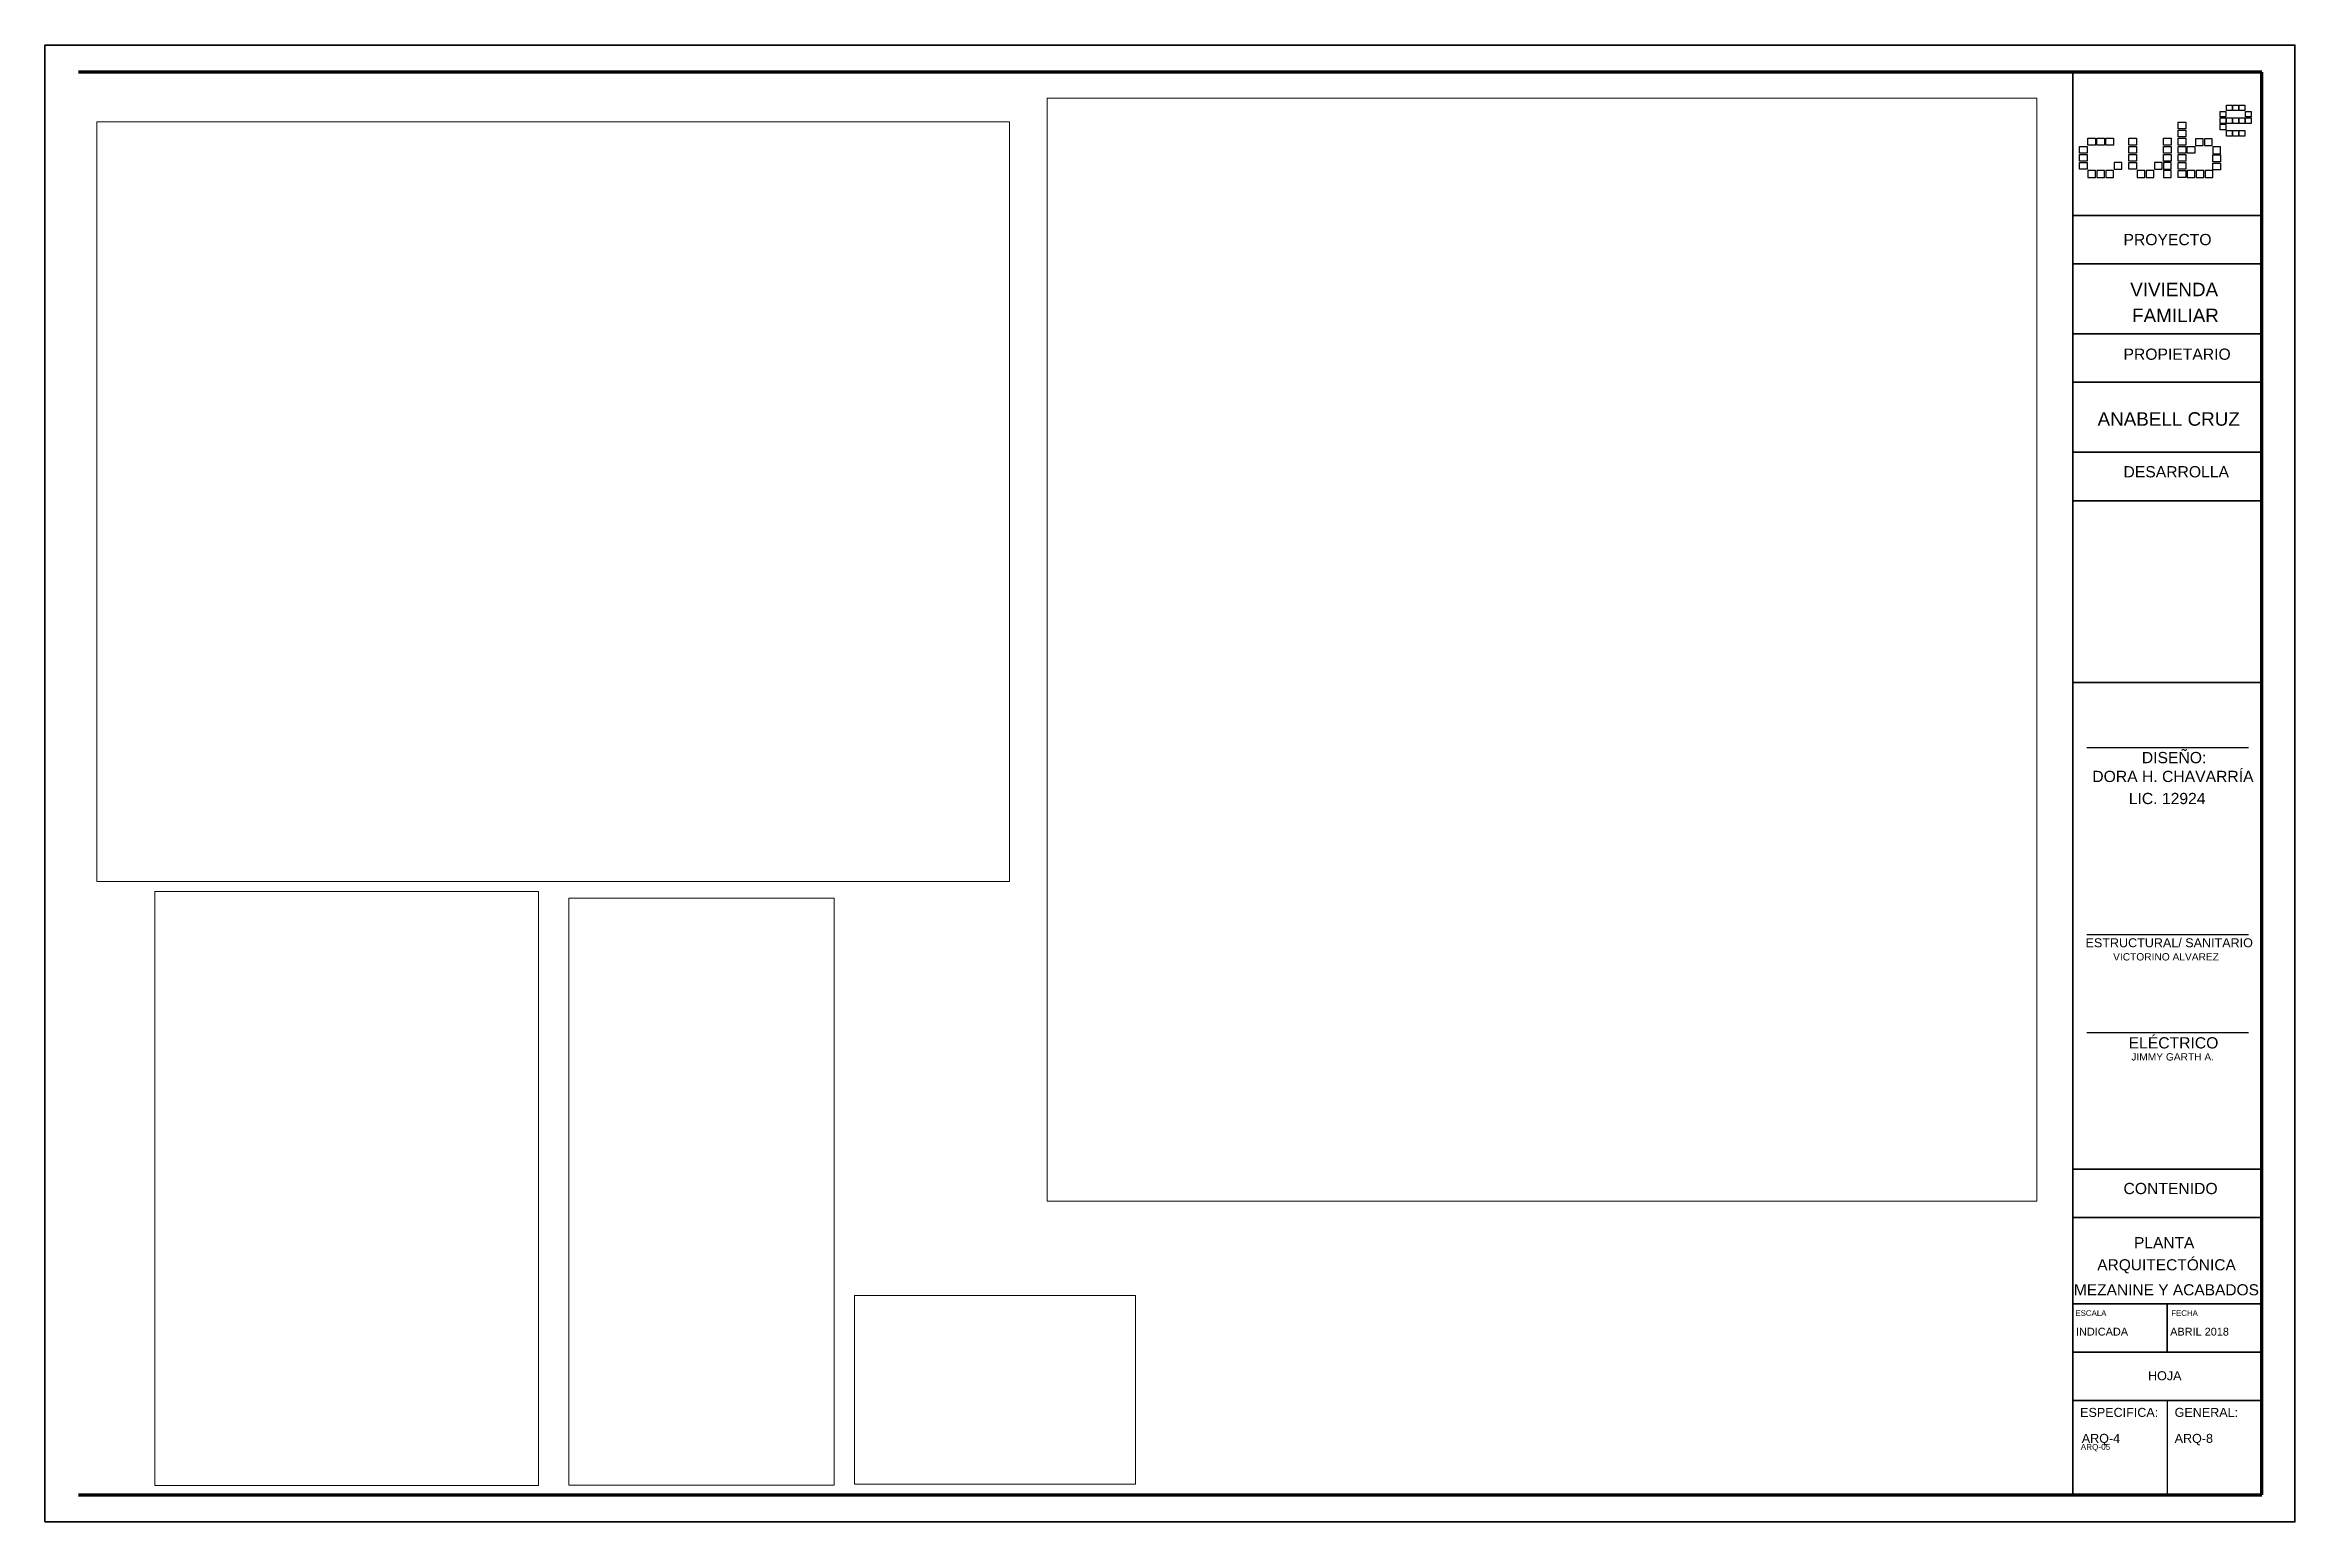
# Paper-space layout '5' of a CAD drawing. Header units: millimetres. Extents: x 179.6 to 246.1, y 183.7 to 227.3.
# The model-space entities are those that its viewports show. They can reach past a viewport. Long polylines and large blocks are cut down to what shows.
import ezdxf

# ---------------------------------------------------------------- set-up
doc = ezdxf.new("R2010")
doc.units = ezdxf.units.MM
doc.header["$LTSCALE"] = 0.5
for name, color, linetype in [('CAJETIN', 6, 'Continuous'), ('curvas', 250, 'Continuous'), ('Paredes', 5, 'Continuous'), ('Techos', 2, 'Continuous'), ('texto', 3, 'Continuous')]:
    doc.layers.add(name, color=color, linetype=linetype)
doc.styles.add('A', font='arial.ttf')

msp = doc.modelspace()

# ---------------------------------------------------------------- hatches: boundary and pattern name
at = {"layer": 'Paredes', "ltscale": 0.5}
h = msp.add_hatch(dxfattribs=at)
h.set_pattern_fill('ANGLE', color=256)
h.set_pattern_definition([(0, (16.2886, -1.681), (0, 6.985), [5.08, -1.905]), (90, (16.2886, -1.681), (-6.985, 4e-16), [5.08, -1.905])])
h.paths.add_polyline_path([(3.153, 75.188), (5.133, 75.188), (5.133, 75.388), (3.153, 75.388), (3.153, 75.288)])

psp = doc.layouts.new('5')

# ---------------------------------------------------------------- linework, layer by layer
at = {"layer": 'CAJETIN', "color": 0, "lineweight": 100}
for p, q in [((245.14, 226.522), (180.627, 226.522)), ((245.14, 184.502), (245.14, 226.522)), ((180.627, 184.502), (239.877, 184.502)), ((239.877, 184.502), (245.14, 184.502))]:
    psp.add_line(p, q, dxfattribs=at)
at = {"layer": 'CAJETIN', "color": 0, "lineweight": 35}
psp.add_line((239.553, 184.502), (239.553, 226.522), dxfattribs=at)
at = {"layer": 'CAJETIN', "color": 3, "lineweight": 35}
for p, q in [((245.14, 222.286), (239.553, 222.286)), ((245.14, 220.857), (239.553, 220.857)), ((245.14, 218.79), (239.553, 218.79)), ((245.14, 217.361), (239.553, 217.361)), ((245.14, 215.294), (239.553, 215.294)), ((245.14, 213.865), (239.553, 213.865)), ((245.14, 208.492), (239.553, 208.492)), ((245.14, 190.146), (239.553, 190.146)), ((242.347, 190.146), (242.347, 188.716)), ((245.14, 188.716), (239.553, 188.716))]:
    psp.add_line(p, q, dxfattribs=at)
at = {"layer": 'CAJETIN', "color": 4, "lineweight": 35}
for p, q in [((245.14, 194.127), (239.553, 194.127)), ((245.14, 192.698), (239.553, 192.698)), ((245.14, 187.287), (239.553, 187.287))]:
    psp.add_line(p, q, dxfattribs=at)
at = {"layer": 'CAJETIN', "color": 0, "lineweight": 35}
psp.add_lwpolyline([(179.64, 183.702), (246.12, 183.702), (246.12, 227.322), (179.64, 227.322)], close=True, dxfattribs=at)
at = {"layer": 'curvas', "color": 1, "linetype": 'ByBlock', "lineweight": -2}
for points in [[(244.1, 225.55), (244.264, 225.55), (244.264, 225.384), (244.1, 225.384)], [(244.286, 225.55), (244.45, 225.55), (244.45, 225.384), (244.286, 225.384)], [(244.472, 225.55), (244.636, 225.55), (244.636, 225.384), (244.472, 225.384)], [(242.666, 225.045), (242.895, 225.045), (242.895, 224.844), (242.666, 224.844)], [(242.666, 224.806), (242.895, 224.806), (242.895, 224.606), (242.666, 224.606)], [(243.914, 225.362), (244.078, 225.362), (244.078, 225.197), (243.914, 225.197)], [(243.914, 225.175), (244.078, 225.175), (244.078, 225.009), (243.914, 225.009)], [(243.914, 224.987), (244.078, 224.987), (244.078, 224.821), (243.914, 224.821)], [(244.1, 225.175), (244.264, 225.175), (244.264, 225.009), (244.1, 225.009)], [(244.1, 224.799), (244.264, 224.799), (244.264, 224.633), (244.1, 224.633)], [(244.286, 225.175), (244.45, 225.175), (244.45, 225.009), (244.286, 225.009)], [(244.286, 224.799), (244.45, 224.799), (244.45, 224.633), (244.286, 224.633)], [(244.472, 225.175), (244.636, 225.175), (244.636, 225.009), (244.472, 225.009)], [(244.472, 224.799), (244.636, 224.799), (244.636, 224.633), (244.472, 224.633)], [(244.658, 225.362), (244.822, 225.362), (244.822, 225.197), (244.658, 225.197)], [(244.658, 225.175), (244.822, 225.175), (244.822, 225.009), (244.658, 225.009)], [(239.753, 224.329), (239.981, 224.329), (239.981, 224.129), (239.753, 224.129)], [(239.753, 224.09), (239.981, 224.09), (239.981, 223.89), (239.753, 223.89)], [(239.998, 224.568), (240.226, 224.568), (240.226, 224.367), (239.998, 224.367)], [(240.264, 224.568), (240.493, 224.568), (240.493, 224.367), (240.264, 224.367)], [(240.531, 224.568), (240.759, 224.568), (240.759, 224.367), (240.531, 224.367)], [(241.21, 224.568), (241.438, 224.568), (241.438, 224.367), (241.21, 224.367)], [(241.21, 224.329), (241.438, 224.329), (241.438, 224.129), (241.21, 224.129)], [(241.21, 224.09), (241.438, 224.09), (241.438, 223.89), (241.21, 223.89)], [(242.232, 224.568), (242.46, 224.568), (242.46, 224.367), (242.232, 224.367)], [(242.232, 224.329), (242.46, 224.329), (242.46, 224.129), (242.232, 224.129)], [(242.232, 224.09), (242.46, 224.09), (242.46, 223.89), (242.232, 223.89)], [(242.666, 224.568), (242.895, 224.568), (242.895, 224.367), (242.666, 224.367)], [(242.666, 224.329), (242.895, 224.329), (242.895, 224.129), (242.666, 224.129)], [(242.666, 224.09), (242.895, 224.09), (242.895, 223.89), (242.666, 223.89)], [(242.933, 224.329), (243.161, 224.329), (243.161, 224.129), (242.933, 224.129)], [(243.406, 224.552), (243.178, 224.552), (243.178, 224.352), (243.406, 224.352)], [(243.672, 224.552), (243.444, 224.552), (243.444, 224.352), (243.672, 224.352)], [(243.689, 224.113), (243.917, 224.113), (243.917, 224.314), (243.689, 224.314)], [(243.689, 224.075), (243.917, 224.075), (243.917, 223.875), (243.689, 223.875)], [(239.753, 223.852), (239.981, 223.852), (239.981, 223.652), (239.753, 223.652)], [(239.998, 223.413), (240.226, 223.413), (240.226, 223.613), (239.998, 223.613)], [(240.264, 223.413), (240.493, 223.413), (240.493, 223.613), (240.264, 223.613)], [(240.531, 223.413), (240.759, 223.413), (240.759, 223.613), (240.531, 223.613)], [(241.004, 223.852), (240.776, 223.852), (240.776, 223.652), (241.004, 223.652)], [(241.21, 223.852), (241.438, 223.852), (241.438, 223.652), (241.21, 223.652)], [(241.454, 223.413), (241.683, 223.413), (241.683, 223.613), (241.454, 223.613)], [(241.721, 223.413), (241.949, 223.413), (241.949, 223.613), (241.721, 223.613)], [(242.194, 223.852), (241.966, 223.852), (241.966, 223.652), (242.194, 223.652)], [(242.232, 223.652), (242.46, 223.652), (242.46, 223.852), (242.232, 223.852)], [(242.232, 223.413), (242.46, 223.413), (242.46, 223.613), (242.232, 223.613)], [(242.666, 223.852), (242.895, 223.852), (242.895, 223.652), (242.666, 223.652)], [(242.666, 223.613), (242.895, 223.613), (242.895, 223.413), (242.666, 223.413)], [(242.933, 223.413), (243.161, 223.413), (243.161, 223.613), (242.933, 223.613)], [(243.199, 223.413), (243.428, 223.413), (243.428, 223.613), (243.199, 223.613)], [(243.466, 223.413), (243.694, 223.413), (243.694, 223.613), (243.466, 223.613)], [(243.689, 223.836), (243.917, 223.836), (243.917, 223.636), (243.689, 223.636)]]:
    psp.add_lwpolyline(points, close=True, dxfattribs=at)
at = {"layer": 'Techos', "color": 4}
for p, q in [((239.965, 206.58), (244.748, 206.58)), ((239.965, 201.05), (244.748, 201.05)), ((239.965, 198.154), (244.748, 198.154)), ((242.347, 187.287), (242.347, 184.502))]:
    psp.add_line(p, q, dxfattribs=at)

# ---------------------------------------------------------------- texts
at = {"layer": 'texto', "style": 'A'}
for s, height, p in [('PROYECTO ', 0.3318, (241.053, 221.411)), ('PROPIETARIO', 0.33179, (241.053, 218.026)), ('DESARROLLA', 0.3318, (241.053, 214.553)), ('DISEÑO:', 0.3318, (241.595, 206.112)), ('ESTRUCTURAL/ SANITARIO ', 0.26544, (239.932, 200.676)), ('ELÉCTRICO ', 0.3318, (241.204, 197.687)), ('CONTENIDO ', 0.3318, (241.053, 193.385)), ('ESCALA', 0.1659, (239.633, 189.789)), ('FECHA', 0.1659, (242.464, 189.789)), ('HOJA', 0.2654, (241.778, 187.889)), ('ESPECIFICA:', 0.26544, (239.771, 186.806)), ('GENERAL:', 0.2654, (242.564, 186.806)), ('ARQ-4', 0.2654, (239.82, 186.039)), ('ARQ-8', 0.2654, (242.564, 186.039)), ('ARQ-05', 0.1724, (239.79, 185.832))]:
    psp.add_text(s, height=height, dxfattribs=at).set_placement(p)
at = {"layer": 'texto', "color": 2, "style": 'A'}
for s, height, p in [('VIVIENDA ', 0.3982, (241.252, 219.904)), ('FAMILIAR', 0.3982, (241.306, 219.138)), ('ANABELL CRUZ ', 0.39815, (240.287, 216.079)), ('DORA H. CHAVARRÍA', 0.33179, (240.132, 205.556)), ('LIC. 12924', 0.3318, (241.209, 204.904)), ('VICTORINO ALVAREZ', 0.21545, (240.746, 200.286)), ('JIMMY GARTH A.', 0.21545, (241.286, 197.332)), ('ARQUITECTÓNICA', 0.32767, (240.278, 191.134)), ('PLANTA ', 0.3277, (241.365, 191.788)), ('MEZANINE Y ACABADOS', 0.32767, (239.587, 190.396)), ('INDICADA', 0.2304, (239.65, 189.208)), ('ABRIL 2018', 0.2304, (242.432, 189.208))]:
    psp.add_text(s, height=height, dxfattribs=at).set_placement(p)

# ---------------------------------------------------------------- viewports
at = {"layer": 'DEFPOINTS'}
for center, size, view_center_point, view_height, status in [((223.872, 209.463), (29.247, 32.5718), (6.933, 84.834), 24.4289, 4), ((188.552, 193.55), (11.339, 17.5448), (30.405, 43.063), 8.7724, 3)]:
    psp.add_viewport(center=center, size=size, view_center_point=view_center_point, view_height=view_height, status=status, dxfattribs=at)
psp.add_viewport(center=(194.655, 213.835), size=(26.962, 22.44198), view_center_point=(7.01, 23.86), view_height=16.8357, dxfattribs=at)
at = {"layer": 'DEFPOINTS', "color": 3, "ltscale": 0.5}
for center, size, view_center_point, view_height, status in [((199.038, 193.459), (7.845, 17.3314), (23.207, 53.611), 6.9326, 6), ((207.709, 187.608), (8.302, 5.56869), (23.274, 63.124), 2.22747, 5)]:
    psp.add_viewport(center=center, size=size, view_center_point=view_center_point, view_height=view_height, status=status, dxfattribs=at)

doc.saveas('drawing.dxf')
